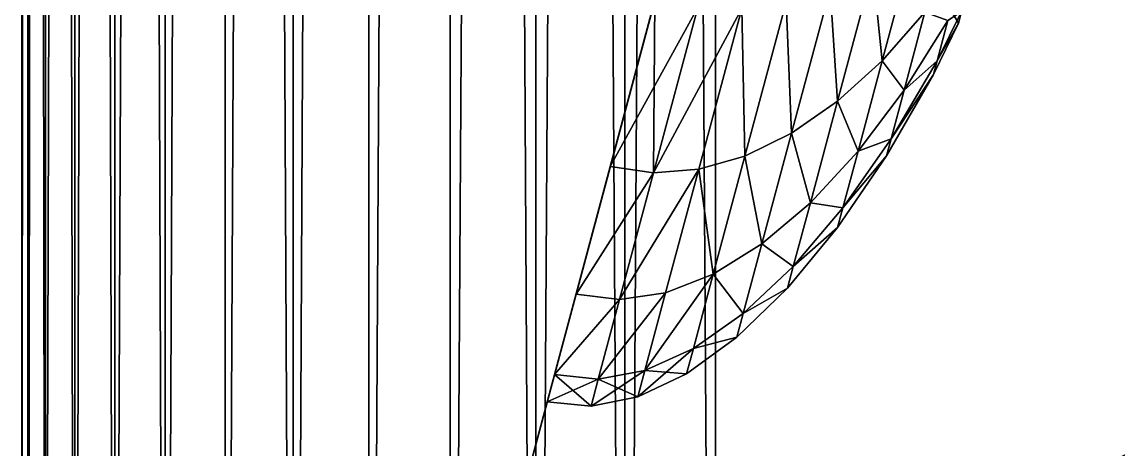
# Model space of a CAD drawing. Extents: x -35 to 47, y -20 to 85.
# Drawn here: x -35 to -27.1, y -9.01 to -5.93 of the extents above; entities that cross this region are included whole.
import ezdxf

# ---------------------------------------------------------------- set-up
doc = ezdxf.new("R2010")
doc.units = 0
doc.header["$MEASUREMENT"] = 0
doc.layers.add('STL2DXF', color=7, linetype='Continuous')

msp = doc.modelspace()

# ---------------------------------------------------------------- linework, layer by layer
at = {"layer": 'STL2DXF'}
for points in [[(-30.6526, -19.9572, 5), (-30.6526, 85.2072, 5), (-31.2941, 85.0796, 5)], [(-30.6526, 85.2072), (-30.6526, -19.9572), (-31.2941, -19.8296)], [(-30.6526, 85.2072), (-31.2941, -19.8296), (-31.2941, 85.0796)], [(-30, -20, 5), (-30, 85.25, 5), (-30.6526, 85.2072, 5)], [(-30, 85.25), (-30, -20), (-30.6526, -19.9572)], [(-30, 85.25), (-30.6526, -19.9572), (-30.6526, 85.2072)], [(-30, -20, 5), (-30.6526, 85.2072, 5), (-30.6526, -19.9572, 5)], [(-23.9636, -2.8495, 5), (-30, 85.25, 5), (-23.9636, -7.5082, 5)], [(-30, -20, 5), (-23.9636, -7.5082, 5), (-30, 85.25, 5)], [(0, 85.25), (0, -20), (-30, 85.25)], [(-30, 85.25), (0, -20), (-30, -20)], [(-31.2941, -19.8296, 5), (-31.2941, 85.0796, 5), (-31.9134, 84.8694, 5)], [(-31.2941, 85.0796), (-31.2941, -19.8296), (-31.9134, -19.6194)], [(-31.2941, 85.0796), (-31.9134, -19.6194), (-31.9134, 84.8694)], [(-30.6526, -19.9572, 5), (-31.2941, 85.0796, 5), (-31.2941, -19.8296, 5)], [(-31.9134, -19.6194, 5), (-31.9134, 84.8694, 5), (-32.5, -19.3301, 5)], [(-32.5, -19.3301, 5), (-31.9134, 84.8694, 5), (-32.5, 84.5801, 5)], [(-31.9134, 84.8694), (-31.9134, -19.6194), (-32.5, -19.3301)], [(-31.9134, 84.8694), (-32.5, -19.3301), (-32.5, 84.5801)], [(-31.2941, -19.8296, 5), (-31.9134, 84.8694, 5), (-31.9134, -19.6194, 5)], [(-32.5, -19.3301, 5), (-32.5, 84.5801, 5), (-33.0438, -18.9668, 5)], [(-33.0438, -18.9668, 5), (-32.5, 84.5801, 5), (-33.0438, 84.2168, 5)], [(-32.5, 84.5801), (-32.5, -19.3301), (-33.0438, -18.9668)], [(-32.5, 84.5801), (-33.0438, -18.9668), (-33.0438, 84.2168)], [(-33.0438, -18.9668, 5), (-33.0438, 84.2168, 5), (-33.5355, 83.7855, 5)], [(-33.0438, 84.2168), (-33.0438, -18.9668), (-33.5355, -18.5355)], [(-33.0438, 84.2168), (-33.5355, -18.5355), (-33.5355, 83.7855)], [(-33.5355, -18.5355, 5), (-33.5355, 83.7855, 5), (-33.9668, -18.0438, 5)], [(-33.9668, -18.0438, 5), (-33.5355, 83.7855, 5), (-33.9668, 83.2938, 5)], [(-33.5355, 83.7855), (-33.5355, -18.5355), (-33.9668, -18.0438)], [(-33.5355, 83.7855), (-33.9668, -18.0438), (-33.9668, 83.2938)], [(-33.0438, -18.9668, 5), (-33.5355, 83.7855, 5), (-33.5355, -18.5355, 5)], [(-33.9668, -18.0438, 5), (-33.9668, 83.2938, 5), (-34.3301, 82.75, 5)], [(-33.9668, 83.2938), (-33.9668, -18.0438), (-34.3301, -17.5)], [(-33.9668, 83.2938), (-34.3301, -17.5), (-34.3301, 82.75)], [(-34.3301, -17.5, 5), (-34.3301, 82.75, 5), (-34.6194, 82.1634, 5)], [(-34.3301, 82.75), (-34.3301, -17.5), (-34.6194, -16.9134)], [(-34.3301, 82.75), (-34.6194, -16.9134), (-34.6194, 82.1634)], [(-33.9668, -18.0438, 5), (-34.3301, 82.75, 5), (-34.3301, -17.5, 5)], [(-34.6194, -16.9134, 5), (-34.6194, 82.1634, 5), (-34.8296, 81.5441, 5)], [(-34.6194, 82.1634), (-34.6194, -16.9134), (-34.8296, -16.2941)], [(-34.6194, 82.1634), (-34.8296, -16.2941), (-34.8296, 81.5441)], [(-34.3301, -17.5, 5), (-34.6194, 82.1634, 5), (-34.6194, -16.9134, 5)], [(-34.8296, -16.2941, 5), (-34.8296, 81.5441, 5), (-34.9572, 80.9026, 5)], [(-34.8296, 81.5441), (-34.8296, -16.2941), (-34.9572, -15.6526)], [(-34.8296, 81.5441), (-34.9572, -15.6526), (-34.9572, 80.9026)], [(-34.6194, -16.9134, 5), (-34.8296, 81.5441, 5), (-34.8296, -16.2941, 5)], [(-34.9572, -15.6526, 5), (-34.9572, 80.9026, 5), (-35, -15, 5)], [(-35, -15, 5), (-34.9572, 80.9026, 5), (-35, 80.25, 5)], [(-34.9572, 80.9026), (-34.9572, -15.6526), (-35, -15)], [(-34.9572, 80.9026), (-35, -15), (-35, 80.25)], [(-34.8296, -16.2941, 5), (-34.9572, 80.9026, 5), (-34.9572, -15.6526, 5)], [(-35, 80.25, 5), (-35, -15), (-35, -15, 5)], [(-35, -15), (-35, 80.25, 5), (-35, 80.25)], [(-29.8277, -3.4993, 27.4223), (-31.9892, -11.5664, 30), (-27.3305, 5.8203, 30)], [(-31.9892, -11.5664, 5), (-30.0618, -4.373, 8.5169), (-27.3305, 5.8203, 5)], [(-12.6707, -16.7428, 30), (-27.3305, 5.8203, 30), (-31.9892, -11.5664, 30)], [(-8.012, 0.6439, 5), (-31.9892, -11.5664, 5), (-27.3305, 5.8203, 5)], [(-27.3305, 5.8203, 30), (-12.6707, -16.7428, 30), (-8.012, 0.6439, 30)], [(-31.9892, -11.5664, 5), (-8.012, 0.6439, 5), (-12.6707, -16.7428, 5)], [(-29.984, -4.0829, 27.1726), (-31.9892, -11.5664, 30), (-29.8277, -3.4993, 27.4223)], [(-30.1183, -4.584, 26.7753), (-31.9892, -11.5664, 30), (-29.984, -4.0829, 27.1726)], [(-30.0618, -4.373, 8.5169), (-31.9892, -11.5664, 5), (-30.4363, -5.7708, 9.1163)], [(-30.2214, -4.9685, 26.2575), (-31.9892, -11.5664, 30), (-30.1183, -4.584, 26.7753)], [(-30.2861, -5.2102, 25.6545), (-31.9892, -11.5664, 30), (-30.2214, -4.9685, 26.2575)], [(-31.1599, -8.4711, 15.8654), (-31.9892, -11.5664, 30), (-30.2861, -5.2102, 25.6545)], [(-31.1599, -8.4711, 15.8654), (-30.2861, -5.2102, 25.6545), (-31.0047, -7.8921, 17.3125)], [(-31.0047, -7.8921, 17.3125), (-30.2861, -5.2102, 25.6545), (-30.758, -6.9711, 18.5551)], [(-30.758, -6.9711, 18.5551), (-30.2861, -5.2102, 25.6545), (-30.3082, -5.2927, 25.0075)], [(-30.758, -6.9711, 18.5551), (-30.3082, -5.2927, 25.0075), (-30.4363, -5.7708, 19.5087)], [(-28.7971, -6.2101, 17.3125), (-28.8646, -5.5502, 18.4349), (-28.5697, -5.3613, 17.9867)], [(-28.8646, -5.5502, 10.1901), (-28.7971, -6.2101, 11.3125), (-28.5697, -5.3613, 10.6383)], [(-28.5697, -5.3613, 17.9867), (-28.4892, -5.8606, 16.8953), (-28.7971, -6.2101, 17.3125)], [(-28.4892, -5.8606, 11.7297), (-28.5697, -5.3613, 10.6383), (-28.7971, -6.2101, 11.3125)], [(-29.1198, -6.5024, 17.6784), (-29.1732, -5.6932, 18.8125), (-28.8646, -5.5502, 18.4349)], [(-29.1732, -5.6932, 9.8125), (-29.1198, -6.5024, 10.9466), (-28.8646, -5.5502, 10.1901)], [(-28.8646, -5.5502, 18.4349), (-28.7971, -6.2101, 17.3125), (-29.1198, -6.5024, 17.6784)], [(-28.7971, -6.2101, 11.3125), (-28.8646, -5.5502, 10.1901), (-29.1198, -6.5024, 10.9466)], [(-29.4517, -6.7327, 17.9867), (-29.4901, -5.788, 19.1131), (-29.1732, -5.6932, 18.8125)], [(-29.4901, -5.788, 9.5119), (-29.4517, -6.7327, 10.6383), (-29.1732, -5.6932, 9.8125)], [(-29.1732, -5.6932, 18.8125), (-29.1198, -6.5024, 17.6784), (-29.4517, -6.7327, 17.9867)], [(-29.1198, -6.5024, 10.9466), (-29.1732, -5.6932, 9.8125), (-29.4517, -6.7327, 10.6383)], [(-28.2247, -5.8545, 14.9846), (-28.3546, -5.7521, 14.3125), (-28.2476, -5.94, 14.3125)], [(-28.3546, -5.7521, 14.3125), (-28.2247, -5.8545, 13.6404), (-28.2476, -5.94, 14.3125)], [(-30.4363, -5.7708, 9.1163), (-31.9892, -11.5664, 5), (-30.758, -6.9711, 10.0699)], [(-30.1271, -5.8271, 19.4642), (-30.758, -6.9711, 18.5551), (-30.4363, -5.7708, 19.5087)], [(-30.446, -7.0171, 10.1062), (-30.4363, -5.7708, 9.1163), (-30.758, -6.9711, 10.0699)], [(-30.758, -6.9711, 18.5551), (-30.1271, -5.8271, 19.4642), (-30.446, -7.0171, 18.5188)], [(-30.4363, -5.7708, 9.1163), (-30.446, -7.0171, 10.1062), (-30.1271, -5.8271, 9.1608)], [(-29.8099, -5.8329, 19.3316), (-30.446, -7.0171, 18.5188), (-30.1271, -5.8271, 19.4642)], [(-30.446, -7.0171, 10.1062), (-29.8099, -5.8329, 9.2934), (-30.1271, -5.8271, 9.1608)], [(-30.446, -7.0171, 18.5188), (-29.8099, -5.8329, 19.3316), (-30.1205, -6.9923, 18.4106)], [(-29.8099, -5.8329, 9.2934), (-30.446, -7.0171, 10.1062), (-30.1205, -6.9923, 10.2144)], [(-29.8099, -5.8329, 19.3316), (-29.7872, -6.8969, 18.2322), (-30.1205, -6.9923, 18.4106)], [(-29.7872, -6.8969, 10.3928), (-29.8099, -5.8329, 9.2934), (-30.1205, -6.9923, 10.2144)], [(-29.7872, -6.8969, 18.2322), (-29.8099, -5.8329, 19.3316), (-29.4901, -5.788, 19.1131)], [(-29.8099, -5.8329, 9.2934), (-29.7872, -6.8969, 10.3928), (-29.4901, -5.788, 9.5119)], [(-29.4901, -5.788, 19.1131), (-29.4517, -6.7327, 17.9867), (-29.7872, -6.8969, 18.2322)], [(-29.4517, -6.7327, 10.6383), (-29.4901, -5.788, 9.5119), (-29.7872, -6.8969, 10.3928)], [(-28.6394, -6.4213, 16.1388), (-28.7971, -6.2101, 17.3125), (-28.4892, -5.8606, 16.8953)], [(-28.7971, -6.2101, 11.3125), (-28.6394, -6.4213, 12.4862), (-28.4892, -5.8606, 11.7297)], [(-28.4892, -5.8606, 16.8953), (-28.3247, -5.9205, 15.8125), (-28.6394, -6.4213, 16.1388)], [(-28.3247, -5.9205, 12.8125), (-28.4892, -5.8606, 11.7297), (-28.6394, -6.4213, 12.4862)], [(-28.4022, -6.21, 15.089), (-28.6394, -6.4213, 16.1388), (-28.3247, -5.9205, 15.8125)], [(-28.6394, -6.4213, 12.4862), (-28.4022, -6.21, 13.536), (-28.3247, -5.9205, 12.8125)], [(-28.2476, -5.94, 14.3125), (-28.4022, -6.21, 15.089), (-28.2247, -5.8545, 14.9846)], [(-28.3247, -5.9205, 15.8125), (-28.2247, -5.8545, 14.9846), (-28.4022, -6.21, 15.089)], [(-28.2247, -5.8545, 13.6404), (-28.3247, -5.9205, 12.8125), (-28.4022, -6.21, 13.536)], [(-28.4022, -6.21, 13.536), (-28.2476, -5.94, 14.3125), (-28.2247, -5.8545, 13.6404)], [(-28.4022, -6.21, 15.089), (-28.2476, -5.94, 14.3125), (-28.4287, -6.3088, 14.3125)], [(-28.2476, -5.94, 14.3125), (-28.4022, -6.21, 13.536), (-28.4287, -6.3088, 14.3125)], [(-28.9716, -6.8613, 16.4338), (-29.1198, -6.5024, 17.6784), (-28.7971, -6.2101, 17.3125)], [(-29.1198, -6.5024, 10.9466), (-28.9716, -6.8613, 12.1912), (-28.7971, -6.2101, 11.3125)], [(-28.7971, -6.2101, 17.3125), (-28.6394, -6.4213, 16.1388), (-28.9716, -6.8613, 16.4338)], [(-28.6394, -6.4213, 12.4862), (-28.7971, -6.2101, 11.3125), (-28.9716, -6.8613, 12.1912)], [(-28.4287, -6.3088, 14.3125), (-28.7339, -6.7737, 15.2579), (-28.4022, -6.21, 15.089)], [(-28.6394, -6.4213, 16.1388), (-28.4022, -6.21, 15.089), (-28.7339, -6.7737, 15.2579)], [(-28.4022, -6.21, 13.536), (-28.6394, -6.4213, 12.4862), (-28.7339, -6.7737, 13.3671)], [(-28.7339, -6.7737, 13.3671), (-28.4287, -6.3088, 14.3125), (-28.4022, -6.21, 13.536)], [(-28.7339, -6.7737, 15.2579), (-28.4287, -6.3088, 14.3125), (-28.7661, -6.894, 14.3125)], [(-28.4287, -6.3088, 14.3125), (-28.7339, -6.7737, 13.3671), (-28.7661, -6.894, 14.3125)], [(-28.7339, -6.7737, 15.2579), (-28.9716, -6.8613, 16.4338), (-28.6394, -6.4213, 16.1388)], [(-28.9716, -6.8613, 12.1912), (-28.7339, -6.7737, 13.3671), (-28.6394, -6.4213, 12.4862)], [(-29.3156, -7.2331, 16.6926), (-29.4517, -6.7327, 17.9867), (-29.1198, -6.5024, 17.6784)], [(-29.4517, -6.7327, 10.6383), (-29.3156, -7.2331, 11.9324), (-29.1198, -6.5024, 10.9466)], [(-29.1198, -6.5024, 17.6784), (-28.9716, -6.8613, 16.4338), (-29.3156, -7.2331, 16.6926)], [(-28.9716, -6.8613, 12.1912), (-29.1198, -6.5024, 10.9466), (-29.3156, -7.2331, 11.9324)], [(-29.6655, -7.5303, 16.9106), (-29.7872, -6.8969, 18.2322), (-29.4517, -6.7327, 17.9867)], [(-29.7872, -6.8969, 10.3928), (-29.6655, -7.5303, 11.7144), (-29.4517, -6.7327, 10.6383)], [(-29.4517, -6.7327, 17.9867), (-29.3156, -7.2331, 16.6926), (-29.6655, -7.5303, 16.9106)], [(-29.3156, -7.2331, 11.9324), (-29.4517, -6.7327, 10.6383), (-29.6655, -7.5303, 11.7144)], [(-28.7661, -6.894, 14.3125), (-29.0813, -7.2707, 15.4106), (-28.7339, -6.7737, 15.2579)], [(-28.9716, -6.8613, 16.4338), (-28.7339, -6.7737, 15.2579), (-29.0813, -7.2707, 15.4106)], [(-28.7339, -6.7737, 13.3671), (-28.9716, -6.8613, 12.1912), (-29.0813, -7.2707, 13.2144)], [(-29.0813, -7.2707, 13.2144), (-28.7661, -6.894, 14.3125), (-28.7339, -6.7737, 13.3671)], [(-29.0813, -7.2707, 15.4106), (-29.3156, -7.2331, 16.6926), (-28.9716, -6.8613, 16.4338)], [(-29.3156, -7.2331, 11.9324), (-29.0813, -7.2707, 13.2144), (-28.9716, -6.8613, 12.1912)], [(-30.0152, -7.7478, 17.0841), (-30.1205, -6.9923, 18.4106), (-29.7872, -6.8969, 18.2322)], [(-30.1205, -6.9923, 10.2144), (-30.0152, -7.7478, 11.5409), (-29.7872, -6.8969, 10.3928)], [(-29.7872, -6.8969, 18.2322), (-29.6655, -7.5303, 16.9106), (-30.0152, -7.7478, 17.0841)], [(-29.6655, -7.5303, 11.7144), (-29.7872, -6.8969, 10.3928), (-30.0152, -7.7478, 11.5409)], [(-29.0813, -7.2707, 15.4106), (-28.7661, -6.894, 14.3125), (-29.1187, -7.4104, 14.3125)], [(-28.7661, -6.894, 14.3125), (-29.0813, -7.2707, 13.2144), (-29.1187, -7.4104, 14.3125)], [(-30.758, -6.9711, 10.0699), (-31.9892, -11.5664, 5), (-31.0047, -7.8921, 11.3125)], [(-30.446, -7.0171, 18.5188), (-31.0047, -7.8921, 17.3125), (-30.758, -6.9711, 18.5551)], [(-31.0047, -7.8921, 11.3125), (-30.446, -7.0171, 10.1062), (-30.758, -6.9711, 10.0699)], [(-31.0047, -7.8921, 17.3125), (-30.446, -7.0171, 18.5188), (-30.6906, -7.9303, 17.2868)], [(-30.446, -7.0171, 10.1062), (-31.0047, -7.8921, 11.3125), (-30.6906, -7.9303, 11.3382)], [(-30.6906, -7.9303, 17.2868), (-30.1205, -6.9923, 18.4106), (-30.3589, -7.8819, 17.2103)], [(-30.1205, -6.9923, 18.4106), (-30.6906, -7.9303, 17.2868), (-30.446, -7.0171, 18.5188)], [(-30.6906, -7.9303, 11.3382), (-30.1205, -6.9923, 10.2144), (-30.446, -7.0171, 10.1062)], [(-30.1205, -6.9923, 10.2144), (-30.6906, -7.9303, 11.3382), (-30.3589, -7.8819, 11.4147)], [(-30.1205, -6.9923, 18.4106), (-30.0152, -7.7478, 17.0841), (-30.3589, -7.8819, 17.2103)], [(-30.0152, -7.7478, 11.5409), (-30.1205, -6.9923, 10.2144), (-30.3589, -7.8819, 11.4147)], [(-29.4387, -7.6924, 15.5445), (-29.6655, -7.5303, 16.9106), (-29.3156, -7.2331, 16.6926)], [(-29.6655, -7.5303, 11.7144), (-29.4387, -7.6924, 13.0805), (-29.3156, -7.2331, 11.9324)], [(-29.3156, -7.2331, 16.6926), (-29.0813, -7.2707, 15.4106), (-29.4387, -7.6924, 15.5445)], [(-29.0813, -7.2707, 13.2144), (-29.3156, -7.2331, 11.9324), (-29.4387, -7.6924, 13.0805)], [(-29.1187, -7.4104, 14.3125), (-29.4387, -7.6924, 15.5445), (-29.0813, -7.2707, 15.4106)], [(-29.4387, -7.6924, 13.0805), (-29.1187, -7.4104, 14.3125), (-29.0813, -7.2707, 13.2144)], [(-29.4387, -7.6924, 15.5445), (-29.1187, -7.4104, 14.3125), (-29.4806, -7.8491, 14.3125)], [(-29.1187, -7.4104, 14.3125), (-29.4387, -7.6924, 13.0805), (-29.4806, -7.8491, 14.3125)], [(-29.7998, -8.0317, 15.6574), (-30.0152, -7.7478, 17.0841), (-29.6655, -7.5303, 16.9106)], [(-30.0152, -7.7478, 11.5409), (-29.7998, -8.0317, 12.9676), (-29.6655, -7.5303, 11.7144)], [(-30, -20, 5), (-15.469, -9.7843, 5), (-23.9636, -7.5082, 5)], [(-29.6655, -7.5303, 16.9106), (-29.4387, -7.6924, 15.5445), (-29.7998, -8.0317, 15.6574)], [(-29.4387, -7.6924, 13.0805), (-29.6655, -7.5303, 11.7144), (-29.7998, -8.0317, 12.9676)], [(-29.4806, -7.8491, 14.3125), (-29.7998, -8.0317, 15.6574), (-29.4387, -7.6924, 15.5445)], [(-29.7998, -8.0317, 12.9676), (-29.4806, -7.8491, 14.3125), (-29.4387, -7.6924, 13.0805)], [(-30.5088, -8.4411, 15.8125), (-30.0152, -7.7478, 17.0841), (-30.1586, -8.2827, 15.7472)], [(-30.0152, -7.7478, 17.0841), (-30.5088, -8.4411, 15.8125), (-30.3589, -7.8819, 17.2103)], [(-30.5088, -8.4411, 12.8125), (-30.0152, -7.7478, 11.5409), (-30.3589, -7.8819, 11.4147)], [(-30.0152, -7.7478, 11.5409), (-30.5088, -8.4411, 12.8125), (-30.1586, -8.2827, 12.8778)], [(-30.0152, -7.7478, 17.0841), (-29.7998, -8.0317, 15.6574), (-30.1586, -8.2827, 15.7472)], [(-29.7998, -8.0317, 12.9676), (-30.0152, -7.7478, 11.5409), (-30.1586, -8.2827, 12.8778)], [(-31.0047, -7.8921, 11.3125), (-31.9892, -11.5664, 5), (-31.1599, -8.4711, 12.7596)], [(-30.6906, -7.9303, 17.2868), (-31.1599, -8.4711, 15.8654), (-31.0047, -7.8921, 17.3125)], [(-31.1599, -8.4711, 12.7596), (-30.6906, -7.9303, 11.3382), (-31.0047, -7.8921, 11.3125)], [(-30.8445, -8.5043, 15.8521), (-30.3589, -7.8819, 17.2103), (-30.5088, -8.4411, 15.8125)], [(-30.3589, -7.8819, 17.2103), (-30.8445, -8.5043, 15.8521), (-30.6906, -7.9303, 17.2868)], [(-30.8445, -8.5043, 12.7729), (-30.3589, -7.8819, 11.4147), (-30.6906, -7.9303, 11.3382)], [(-30.3589, -7.8819, 11.4147), (-30.8445, -8.5043, 12.7729), (-30.5088, -8.4411, 12.8125)], [(-29.7998, -8.0317, 15.6574), (-29.4806, -7.8491, 14.3125), (-29.8456, -8.2027, 14.3125)], [(-29.4806, -7.8491, 14.3125), (-29.7998, -8.0317, 12.9676), (-29.8456, -8.2027, 14.3125)], [(-31.1599, -8.4711, 15.8654), (-30.6906, -7.9303, 17.2868), (-30.8445, -8.5043, 15.8521)], [(-30.6906, -7.9303, 11.3382), (-31.1599, -8.4711, 12.7596), (-30.8445, -8.5043, 12.7729)], [(-29.8456, -8.2027, 14.3125), (-30.1586, -8.2827, 15.7472), (-29.7998, -8.0317, 15.6574)], [(-30.1586, -8.2827, 12.8778), (-29.8456, -8.2027, 14.3125), (-29.7998, -8.0317, 12.9676)], [(-30.1586, -8.2827, 15.7472), (-29.8456, -8.2027, 14.3125), (-30.2074, -8.4652, 14.3125)], [(-29.8456, -8.2027, 14.3125), (-30.1586, -8.2827, 12.8778), (-30.2074, -8.4652, 14.3125)], [(-30.5599, -8.6319, 14.3125), (-30.1586, -8.2827, 12.8778), (-30.5088, -8.4411, 12.8125)], [(-30.1586, -8.2827, 12.8778), (-30.5599, -8.6319, 14.3125), (-30.2074, -8.4652, 14.3125)], [(-30.2074, -8.4652, 14.3125), (-30.5088, -8.4411, 15.8125), (-30.1586, -8.2827, 15.7472)], [(-30.8969, -8.7001, 14.3125), (-30.5088, -8.4411, 12.8125), (-30.8445, -8.5043, 12.7729)], [(-30.5088, -8.4411, 12.8125), (-30.8969, -8.7001, 14.3125), (-30.5599, -8.6319, 14.3125)], [(-30.5599, -8.6319, 14.3125), (-30.8445, -8.5043, 15.8521), (-30.5088, -8.4411, 15.8125)], [(-30.5088, -8.4411, 15.8125), (-30.2074, -8.4652, 14.3125), (-30.5599, -8.6319, 14.3125)], [(-31.9892, -11.5664, 30), (-31.1599, -8.4711, 15.8654), (-31.9892, -11.5664, 5)], [(-31.9892, -11.5664, 5), (-31.1599, -8.4711, 15.8654), (-31.2128, -8.6686, 14.3125)], [(-31.1599, -8.4711, 12.7596), (-31.9892, -11.5664, 5), (-31.2128, -8.6686, 14.3125)], [(-31.1599, -8.4711, 15.8654), (-30.8969, -8.7001, 14.3125), (-31.2128, -8.6686, 14.3125)], [(-31.2128, -8.6686, 14.3125), (-30.8445, -8.5043, 12.7729), (-31.1599, -8.4711, 12.7596)], [(-30.8445, -8.5043, 12.7729), (-31.2128, -8.6686, 14.3125), (-30.8969, -8.7001, 14.3125)], [(-30.8969, -8.7001, 14.3125), (-31.1599, -8.4711, 15.8654), (-30.8445, -8.5043, 15.8521)], [(-30.8445, -8.5043, 15.8521), (-30.5599, -8.6319, 14.3125), (-30.8969, -8.7001, 14.3125)]]:
    msp.add_3dface(points, dxfattribs=at)

doc.saveas('drawing.dxf')
